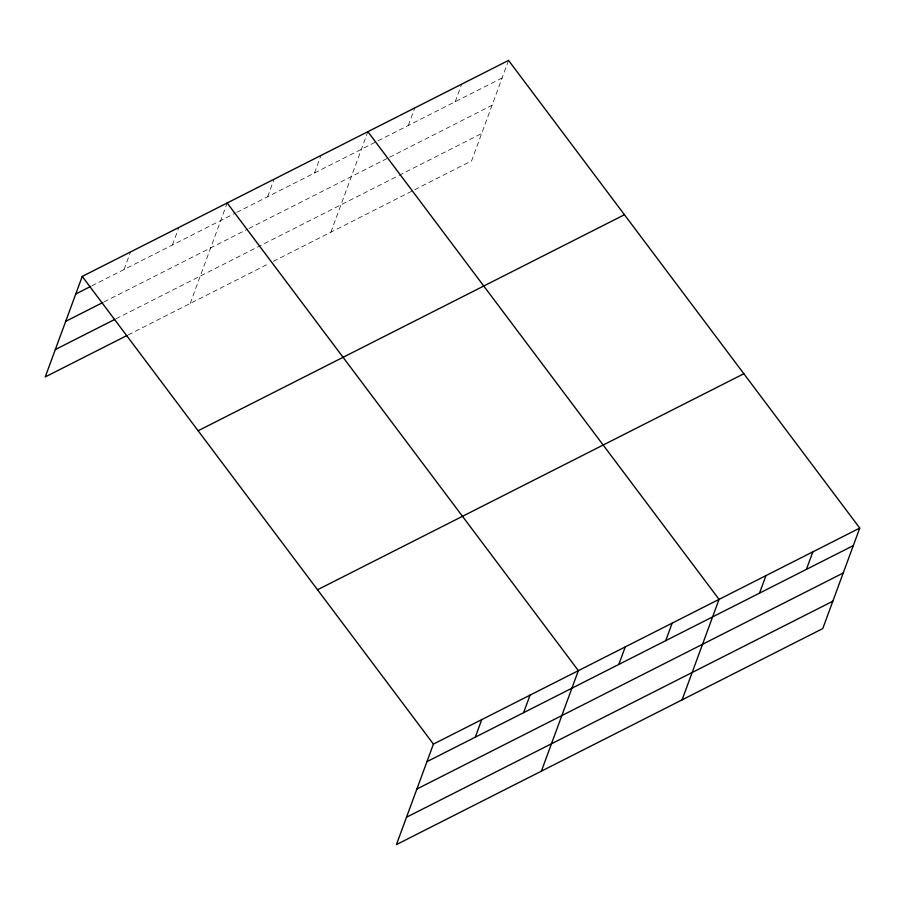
<?xml version="1.0" encoding="UTF-8"?>
<svg xmlns="http://www.w3.org/2000/svg" width="905" height="905" viewBox="0 0 905 905"><rect width="100%" height="100%" fill="white"/><g stroke="black" fill="none" stroke-linecap="round" stroke-linejoin="round"><path stroke-width="0.68" stroke-dasharray="4.53 3.39" d="M124.087 269.486L130.546 251.941M172.403 245.006L178.862 227.46M190.208 303.469L227.178 202.98M267.62 196.758L274.079 179.213M314.51 173.002L320.97 155.456M330.891 232.189L367.871 131.689M408.313 125.478L414.762 107.933M455.204 101.711L461.663 84.165M508.553 60.409L471.584 160.898L270.425 262.823M91.88 285.81L235.526 213.026M236.771 212.392L502.105 77.954M104.109 301.885L247.676 229.135M248.909 228.513L388.369 157.855M389.603 157.221L492.026 105.319M116.032 318.786L397.736 176.045M398.969 175.423L481.652 133.521M128.261 334.861L269.192 263.457"/><path stroke-width="1.36" d="M859.75 528.079L433.416 744.102L396.447 844.591L822.769 628.579L859.75 528.079L508.553 60.409L82.231 276.421L45.25 376.921L127.017 335.484M475.283 737.168L481.731 719.622M523.599 712.676L530.047 695.131M541.394 771.15L578.374 670.65L227.178 202.98M618.816 664.44L625.265 646.894M665.707 640.672L672.166 623.126M682.087 699.859L719.056 599.37L367.871 131.689M759.499 593.148L765.958 575.603M806.4 569.392L812.848 551.846M75.771 293.967L90.636 286.444M65.703 321.343L102.865 302.508M55.318 349.545L114.788 319.42M198.116 430.757L624.45 214.734M317.519 589.766L743.853 373.742M426.956 761.648L853.291 545.625M416.888 789.024L843.222 573.001M406.515 817.226L832.849 601.203M82.231 276.421L433.416 744.102"/></g></svg>
